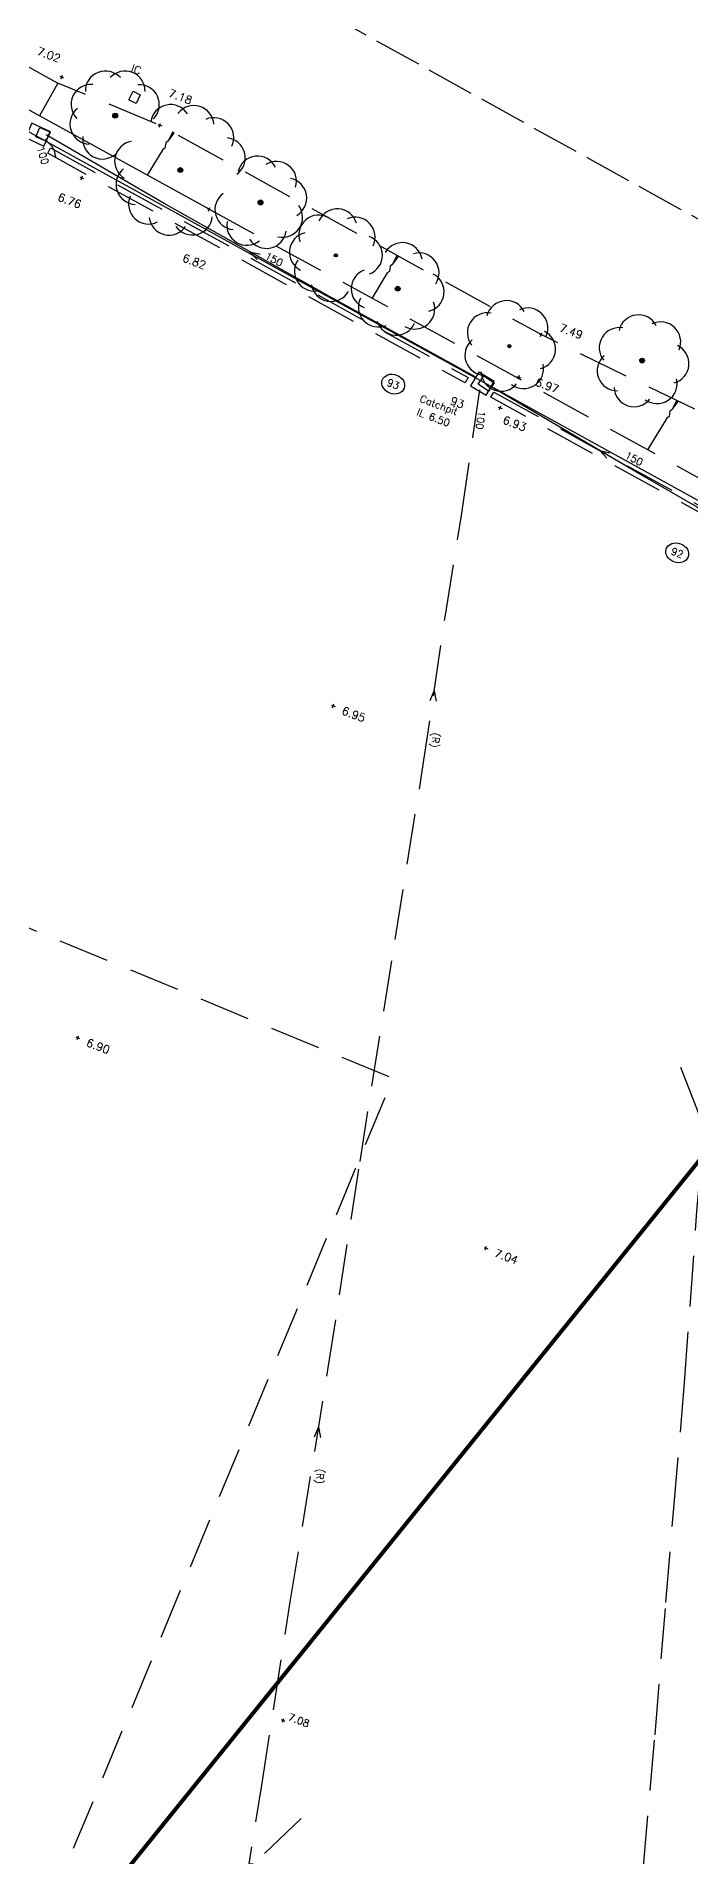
# Model space of a CAD drawing. Header units: millimetres. Extents: x 521005098 to 521837086, y 174609906 to 175681253.
# Drawn here: x 521307464 to 521340147, y 174982214 to 175073220 of the extents above; entities that cross this region are included whole.
import ezdxf
from ezdxf.enums import TextEntityAlignment as Align

# ---------------------------------------------------------------- set-up
doc = ezdxf.new("R2010")
doc.units = ezdxf.units.MM
doc.header["$LTSCALE"] = 200
for name, pattern in [('layout$0$ACAD_ISO02W100', [15, 12, -3]), ('layout$0$DASHED', [19.05, 12.7, -6.35]), ('layout$0$HIDDEN', [9.525, 6.35, -3.175]), ('layout$0$survey$0$DASHED', [19.05, 12.7, -6.35])]:
    doc.linetypes.add(name, pattern=pattern)
for name, color, linetype in [('layout$0$ED-CHAMBER', 7, 'layout$0$HIDDEN'), ('layout$0$ED-STORM', 3, 'Continuous'), ('layout$0$GT-surface water', 150, 'layout$0$ACAD_ISO02W100'), ('layout$0$survey$0$BOUNDARY', 8, 'Continuous'), ('layout$0$survey$0$DETAIL', 8, 'Continuous'), ('layout$0$survey$0$LEVEL', 8, 'Continuous'), ('layout$0$survey$0$MH_NUMBER', 8, 'Continuous'), ('layout$0$survey$0$SERVICE', 8, 'Continuous'), ('layout$0$survey$0$SPORTS_PITCH', 8, 'layout$0$survey$0$DASHED'), ('layout$0$survey$0$TEXT_SERVICE', 8, 'Continuous'), ('layout$0$survey$0$VEGETATION', 8, 'Continuous'), ('layout$0$survey$0$WATER', 8, 'Continuous')]:
    doc.layers.add(name, color=color, linetype=linetype)
doc.styles.add('layout$0$ROMANS', font='Romans.shx')
doc.styles.add('layout$0$survey$0$ROMANS', font='Romans.shx')

# ---------------------------------------------------------------- blocks, each defined once
blk = doc.blocks.new('layout$0$S')
at = {"layer": 'layout$0$ED-STORM'}
blk.add_lwpolyline([(-0.5, 0.15), (0.001, 0), (-0.5, -0.151)], dxfattribs=at)
blk = doc.blocks.new('layout')
at = {"layer": 'layout$0$survey$0$VEGETATION', "linetype": 'Continuous'}
h = blk.add_hatch(color=256, dxfattribs=at)
edge = h.paths.add_edge_path()
edge.add_arc((521311398, 175069258.3), 120, 0, 360)
h = blk.add_hatch(color=256, dxfattribs=at)
edge = h.paths.add_edge_path()
edge.add_arc((521314654.9, 175066538), 120, 0, 360)
h = blk.add_hatch(color=256, dxfattribs=at)
edge = h.paths.add_edge_path()
edge.add_arc((521318660.1, 175064915.4), 120, 0, 360)
h = blk.add_hatch(color=256, dxfattribs=at)
edge = h.paths.add_edge_path()
edge.add_arc((521322422.9, 175062272.6), 79.6, 0, 360)
h = blk.add_hatch(color=256, dxfattribs=at)
edge = h.paths.add_edge_path()
edge.add_arc((521325514.2, 175060604.2), 120, 0, 360)
h = blk.add_hatch(color=256, dxfattribs=at)
edge = h.paths.add_edge_path()
edge.add_arc((521331091.6, 175057732.9), 79.6, 0, 360)
h = blk.add_hatch(color=256, dxfattribs=at)
edge = h.paths.add_edge_path()
edge.add_arc((521337723.7, 175057012.6), 120, 0, 360)
at = {"layer": 'layout$0$ED-CHAMBER'}
for points in [[(521308159.3, 175068456.7), (521307241.6, 175068880.5), (521306910.4, 175068163.2), (521307828.2, 175067739.5), (521308159.3, 175068456.7)], [(521330341.8, 175055960.1), (521329561.3, 175056425.5), (521329154.1, 175055742.4), (521329934.6, 175055277.1), (521330341.8, 175055960.1)]]:
    blk.add_lwpolyline(points, dxfattribs=at)
at = {"layer": 'layout$0$ED-STORM'}
for points in [[(521308438.7, 175067195.2), (521308372.4, 175067496.6), (521308267, 175067693.3), (521307904.5, 175068072.8)], [(521329417.6, 175056186.3), (521322108.4, 175060209.2), (521313841.2, 175064861.2), (521307953, 175068304.1)], [(521329269.4, 175053163.3), (521329621.6, 175055556.8)], [(521342796.1, 175048349.1), (521337564.9, 175051372.9), (521330140.5, 175055726.3)]]:
    blk.add_lwpolyline(points, dxfattribs=at)
at = {"layer": 'layout$0$ED-STORM', "linetype": 'layout$0$DASHED'}
for points in [[(521314748.7, 174960619.1), (521315822.4, 174967383.4), (521317224.7, 174976435.4), (521318722.6, 174985782.5), (521320142.5, 174994952.8), (521322028.3, 175006543.4), (521323633.7, 175016963.5), (521325384.1, 175028067.5), (521326739.7, 175036479.8), (521327899.8, 175044290.8), (521328713.1, 175049383), (521329269.4, 175053163.3)], [(521336029, 174959588.5), (521336650.1, 174967208.7), (521337319.7, 174975158.3), (521337788.5, 174981717.2), (521338374, 174988297.1), (521338914.4, 174994915.7), (521339310.5, 174999633.2), (521339850.4, 175005920.7), (521340464.4, 175014483.5), (521340885.7, 175019196.9)]]:
    blk.add_lwpolyline(points, dxfattribs=at)
for points in [[(521316451.5, 174926031.1), (521320555.1, 174931256.8), (521325177.1, 174937062.8), (521329741.1, 174942901.7), (521333240.1, 174947291.5), (521333464.5, 174947554.1), (521333829.9, 174948203.5), (521337579.7, 174954187.8), (521341869.1, 174961108.5), (521344453.3, 174965263.5), (521343918.9, 174969073.2), (521342966.9, 174975724.7), (521342498, 174979205.4), (521342524.7, 174979390.9), (521343002.2, 174982616.2), (521344475.3, 174991712), (521345935.8, 175000888.6), (521346484.3, 175004244.6), (521344063.5, 175010474.7), (521340995.4, 175018242, 0.5291021), (521340574.4, 175019320.4), (521339654.5, 175021668.1)], [(521320689.4, 174984119.5), (521318291.4, 174981833.3, 0.3540867), (521317618, 174981360.5), (521314504.2, 174978546.9), (521310482.9, 174974958.1), (521306924.6, 174971889.1)]]:
    blk.add_lwpolyline(points, format="xyb", dxfattribs=at)
at = {"layer": 'layout$0$ED-STORM'}
for centre in [(521325291.6, 175055836.3), (521339482, 175047399.3)]:
    blk.add_ellipse(centre, major_axis=(546.6, -203.5), ratio=0.8266745, dxfattribs=at)
at = {"layer": 'layout$0$GT-surface water', "flags": 128}
blk.add_lwpolyline([(521384277.8, 175039808.8), (521306036.7, 175083211.9)], dxfattribs=at)
at = {"layer": 'layout$0$survey$0$BOUNDARY', "linetype": 'Continuous'}
blk.add_line((521303587.7, 175070383.2), (521391086.3, 175022145), dxfattribs=at)
at = {"layer": 'layout$0$survey$0$DETAIL', "linetype": 'Continuous'}
blk.add_line((521316087.9, 175064580), (521307620.1, 175069250.2), dxfattribs=at)
at = {"layer": 'layout$0$survey$0$DETAIL', "linetype": 'Continuous', "flags": 128}
blk.add_lwpolyline([(521307620.1, 175069250.2), (521304935.2, 175070738.7), (521305841.9, 175072374.2), (521308526.8, 175070885.7)], close=True, dxfattribs=at)
at = {"layer": 'layout$0$survey$0$DETAIL', "linetype": 'layout$0$survey$0$DASHED', "flags": 128}
for points in [[(521392035, 175014194.1), (521394716.3, 175023036.5), (521392877.6, 175025627.3), (521389172.5, 175027723.7), (521372461.3, 175037245), (521356017.6, 175046069.1), (521342294.6, 175053633.6), (521332676.5, 175058311.7), (521313628.9, 175068777.2), (521308526.8, 175070885.7)], [(521316087.9, 175064580), (521331536.1, 175056141), (521350832.3, 175045436.9), (521367069.9, 175036372.2), (521379484.4, 175029349.8), (521390304.1, 175023128.4), (521391467.2, 175022095.7), (521391020.5, 175021915.8)]]:
    blk.add_lwpolyline(points, dxfattribs=at)
at = {"layer": 'layout$0$survey$0$DETAIL', "flags": 128}
for points in [[(521314038.1, 175067985.1), (521314033.9, 175067978.2), (521313927.2, 175067899.3), (521313884.4, 175067637.2), (521313777.6, 175067558.3), (521312999.4, 175066283.4)], [(521325252.5, 175061818.2), (521325248.3, 175061811.3), (521325141.5, 175061732.4), (521325098.7, 175061470.4), (521324992, 175061391.5), (521324213.7, 175060116.6)], [(521339228.6, 175054566.1), (521339224.4, 175054559.2), (521339117.6, 175054480.3), (521339074.9, 175054218.3), (521338968.1, 175054139.4), (521338000.8, 175052554.9)]]:
    blk.add_lwpolyline(points, dxfattribs=at)
for points in [[(521314038.1, 175067985.1), (521314341.3, 175068385.8), (521314256, 175068437.9)], [(521325252.5, 175061818.2), (521325555.7, 175062219), (521325470.3, 175062271.1)], [(521339228.6, 175054566.1), (521339531.8, 175054966.8), (521339446.4, 175055018.9)]]:
    blk.add_lwpolyline(points, close=True, dxfattribs=at)
at = {"layer": 'layout$0$survey$0$LEVEL', "flags": 128}
for points in [[(521308634.5, 175071224.5), (521308822, 175071154.7)], [(521308693.4, 175071095.8), (521308763.1, 175071283.3)], [(521313535.2, 175068812.1), (521313722.6, 175068742.3)], [(521313594, 175068683.5), (521313663.8, 175068870.9)], [(521309635.3, 175066182.2), (521309822.7, 175066112.4)], [(521309694.1, 175066053.6), (521309763.9, 175066241)], [(521315994.2, 175064614.9), (521316181.6, 175064545.1)], [(521316053, 175064486.3), (521316122.8, 175064673.7)], [(521332582.7, 175058346.6), (521332770.2, 175058276.8)], [(521332641.6, 175058218), (521332711.4, 175058405.5)], [(521331478.7, 175056222.4), (521331666.2, 175056152.6)], [(521331537.6, 175056093.8), (521331607.3, 175056281.2)], [(521330538.6, 175054687.1), (521330726.1, 175054617.3)], [(521330597.5, 175054558.5), (521330667.2, 175054746)], [(521322202.8, 175039785.9), (521322390.2, 175039716.1)], [(521322261.6, 175039657.3), (521322331.4, 175039844.7)], [(521309435.5, 175023195.2), (521309622.9, 175023125.4)], [(521309494.3, 175023066.6), (521309564.1, 175023254)], [(521329828.9, 175012674.7), (521330016.3, 175012604.9)], [(521329887.7, 175012546.1), (521329957.5, 175012733.5)], [(521319692.3, 174989060.9), (521319879.8, 174988991.1)], [(521319751.1, 174988932.3), (521319820.9, 174989119.7)]]:
    blk.add_lwpolyline(points, dxfattribs=at)
at = {"layer": 'layout$0$survey$0$SERVICE', "linetype": 'Continuous', "flags": 128}
for points in [[(521312442.6, 175069868.8), (521312083.8, 175070045.6), (521312296.1, 175070476.2), (521312654.8, 175070299.3)], [(521307941.3, 175067979.9), (521307434.9, 175068194.5), (521307633.9, 175068664.1), (521308140.3, 175068449.5)], [(521330052.3, 175055478.5), (521329530.4, 175055831.4), (521329816.1, 175056253.8), (521330338, 175055900.9)]]:
    blk.add_lwpolyline(points, close=True, dxfattribs=at)
at = {"layer": 'layout$0$survey$0$SERVICE', "linetype": 'layout$0$survey$0$DASHED', "flags": 128}
for points in [[(521308170.8, 175067641.8), (521329027, 175056158.8), (521328882.3, 175055896), (521308026.1, 175067379)], [(521330309.3, 175055439.4), (521342725.3, 175048585.4), (521342580.3, 175048322.7), (521330164.3, 175055176.8)]]:
    blk.add_lwpolyline(points, close=True, dxfattribs=at)
at = {"layer": 'layout$0$survey$0$SPORTS_PITCH', "linetype": 'layout$0$survey$0$DASHED', "flags": 128}
blk.add_lwpolyline([(521304315, 174970571.6), (521194420.8, 175015857.1), (521215682.9, 175066441.2), (521325268.7, 175021130.6)], close=True, dxfattribs=at)
at = {"layer": 'layout$0$survey$0$VEGETATION', "linetype": 'Continuous'}
for centre, radius in [((521311398, 175069258.3), 120), ((521314654.9, 175066538), 120), ((521318660.1, 175064915.4), 120), ((521322422.9, 175062272.6), 79.6), ((521325514.2, 175060604.2), 120), ((521331091.6, 175057732.9), 79.6), ((521337723.7, 175057012.6), 120)]:
    blk.add_circle(centre, radius, dxfattribs=at)
for centre, start, end in [((521310911.8, 175070492), 41.870576, 181.142306), ((521311893.9, 175070488.1), 358.400316, 137.672047), ((521310196.4, 175069819.2), 85.340835, 224.612566), ((521312604, 175069809.6), 314.930057, 94.201787), ((521310140.1, 175068838.7), 128.811095, 268.082825), ((521314167.4, 175068812.3), 32.460967, 171.732698), ((521315330.4, 175068763.7), 3.480794, 142.752525), ((521316324.2, 175068157.7), 334.500621, 113.772352), ((521310773.8, 175068088.4), 172.281355, 311.553085), ((521312371.8, 175066982.7), 99.34266, 238.61439), ((521316900, 175067146.1), 305.520448, 84.792179), ((521318510.5, 175066232.9), 26.843637, 166.115367), ((521319457.9, 175065974.5), 343.373377, 122.645107), ((521312442.2, 175065820.8), 128.322833, 267.594563), ((521319967.8, 175065135.1), 299.903117, 79.174848), ((521313066.7, 175064838.5), 157.303006, 296.574737), ((521317383.3, 175064557.5), 126.022079, 265.29381), ((521314089, 175064281.9), 186.283179, 325.55491), ((521315253, 175064290.2), 215.263352, 354.535083), ((521317979.7, 175063777.2), 169.492339, 308.764069), ((521319760.3, 175064175.2), 256.432858, 35.704588), ((521321570.3, 175063288.2), 60.376684, 199.648414), ((521322498.1, 175063596.4), 17.112392, 156.384122), ((521323385, 175063185.1), 333.8481, 113.11983), ((521318949.3, 175063621.3), 212.962598, 352.234329), ((521321106, 175062427.8), 103.640975, 242.912706), ((521323748.9, 175062277.7), 290.583808, 69.855538), ((521325748.9, 175061909.3), 10.169559, 149.44129), ((521326579.5, 175061393.7), 326.905267, 106.176998), ((521321357.5, 175061483.1), 146.905267, 286.176998), ((521324188.2, 175060599.1), 110.583808, 249.855538), ((521326831.1, 175060449), 283.640975, 62.912706), ((521322188.2, 175060967.5), 190.169559, 329.44129), ((521324552.1, 175059691.7), 153.8481, 293.11983), ((521326366.7, 175059588.6), 240.376684, 19.648414), ((521329993.8, 175058400.8), 78.602742, 217.874473), ((521330948, 175059009.3), 27.174171, 166.445901), ((521332018.6, 175058642.6), 335.745599, 115.01733), ((521325439, 175059280.4), 197.112392, 336.384122), ((521336583.9, 175057658.3), 79.687684, 218.959414), ((521337549.8, 175058300.3), 28.259112, 167.530843), ((521338653.9, 175057945.4), 336.830541, 116.102271), ((521329874.6, 175057275.5), 130.031314, 269.303044), ((521332399.5, 175057577), 284.317028, 63.588758), ((521339064.9, 175056860.8), 285.401969, 64.6737), ((521331803.8, 175056614.8), 232.888457, 12.160187), ((521336483.5, 175056502.9), 131.116255, 270.387985), ((521330680.1, 175056480.6), 181.459885, 320.731616), ((521338473.2, 175055863.3), 233.973398, 13.245128), ((521337324.4, 175055704), 182.544827, 321.816557)]:
    blk.add_arc(centre, 1000, start, end, dxfattribs=at)
at = {"layer": 'layout$0$survey$0$WATER', "linetype": 'Continuous', "const_width": 200, "flags": 128}
blk.add_lwpolyline([(521118022.6, 174741144.2), (521409500.2, 175102449.9)], dxfattribs=at)
at = {"layer": 'layout$0$ED-STORM', "linetype": 'Continuous'}
for p, xscale, yscale, zscale, rotation in [((521318126.5, 175062449.9), 999.9999999837704, 1000, 1000, 150.2324970194975), ((521335609.2, 175052513.3), 999.9999999837704, 1000, 1000, 150.2324970194975), ((521327336.2, 175040495.9), 999.9999999920569, 999.9999999920569, 999.9999999920569, 84.288836984221), ((521321564, 175003689.2), 999.9999999920569, 999.9999999920569, 999.9999999920569, 84.288836984221)]:
    blk.add_blockref('layout$0$S', p, dxfattribs=dict(at, xscale=xscale, yscale=yscale, zscale=zscale, rotation=rotation))
at = {"layer": 'layout$0$ED-STORM', "linetype": 'Continuous', "style": 'layout$0$ROMANS'}
for s, rotation, p in [('100', 286.562285, (521307377.8, 175067632.3)), ('150', 331.912768, (521318789.4, 175062038.2)), ('Catchpit', 339.576964, (521326546.9, 175054861.1)), ('IL 6.50', 339.576964, (521326394.5, 175054197.9)), ('100', 262.377742, (521329430.1, 175054529.1)), ('150', 331.912768, (521336779, 175052068.1)), ('(R)', 264.712238, (521327154.5, 175038436.6)), ('(R)', 264.712238, (521321382.3, 175001629.9))]:
    blk.add_text(s, height=360, rotation=rotation, dxfattribs=at).set_placement(p, align=Align.BOTTOM_LEFT)
at = {"layer": 'layout$0$ED-STORM', "style": 'layout$0$ROMANS'}
for s, p in [('93', (521325291.6, 175055836.3)), ('92', (521339482, 175047399.3))]:
    blk.add_text(s, height=360, rotation=339.576964, dxfattribs=at).set_placement(p, align=Align.MIDDLE_CENTER)
at = {"layer": 'layout$0$survey$0$LEVEL', "style": 'layout$0$survey$0$ROMANS'}
for s, height, p in [('7.02', 400, (521307448.3, 175072325.4)), ('7.18', 400, (521314023.8, 175070228.3)), ('6.76', 400, (521308489.9, 175065029.7)), ('6.82', 400, (521314721.2, 175061984.4)), ('7.49', 400, (521333548.3, 175058491.8)), ('6.97', 400, (521332348.1, 175055783.7)), ('6.93', 400, (521330725.2, 175053884.8)), ('6.95', 400, (521322682.9, 175039347)), ('6.90', 400, (521309915.6, 175022756.3)), ('7.04', 400, (521330309, 175012235.8)), ('7.08', 360, (521320008.4, 174989049.9))]:
    blk.add_text(s, height=height, rotation=339.576964, dxfattribs=at).set_placement(p)
at = {"layer": 'layout$0$survey$0$MH_NUMBER', "linetype": 'Continuous', "style": 'layout$0$survey$0$ROMANS'}
blk.add_text('93', height=400, rotation=339.576964, dxfattribs=at).set_placement((521328103.3, 175054843.9))
at = {"layer": 'layout$0$survey$0$TEXT_SERVICE', "style": 'layout$0$survey$0$ROMANS'}
blk.add_text('IC', height=400, rotation=339.576964, dxfattribs=at).set_placement((521312149.1, 175071461.4))

msp = doc.modelspace()

# ---------------------------------------------------------------- block references
msp.add_blockref('layout', (0, 0))

doc.saveas('drawing.dxf')
